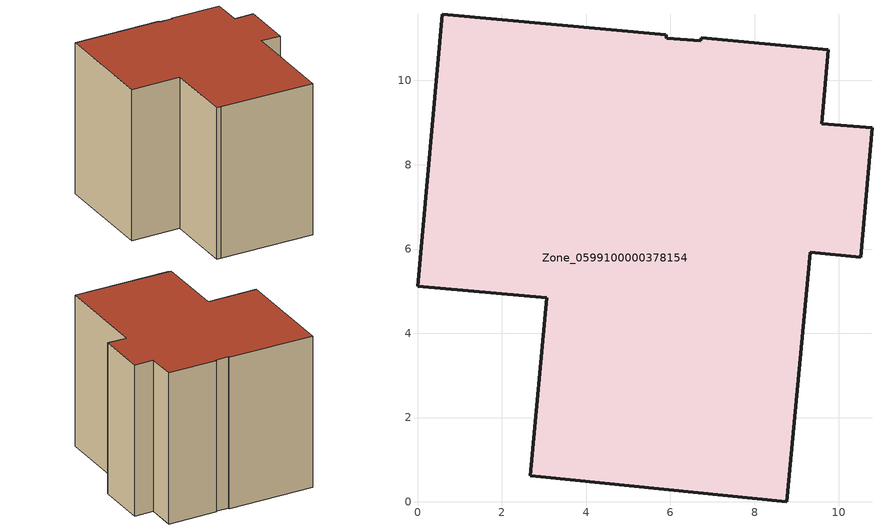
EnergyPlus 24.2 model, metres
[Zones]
Zone_0599100000378154
 floor ground (C_G): 9.32,5.92 8.77,0 2.93,0.59 2.68,0.61 3.07,4.84 0,5.11 0.59,11.57 5.89,11.09 5.91,11.01 6.73,10.94 6.73,11.01 9.75,10.73 9.59,8.97 10.79,8.88 10.52,5.8 z0
 wall outside (C_F): 8.77,0 9.32,5.92 10.52,5.8 10.79,8.88 9.59,8.97 9.75,10.73 6.73,11.01 6.73,10.94 5.91,11.01 5.89,11.09 0.59,11.57 0,5.11 3.07,4.84 2.68,0.61 2.93,0.59 8.77,0 z0:9.51
 roof outside (C_R): 2.68,0.61 2.93,0.59 8.77,0 9.32,5.92 10.52,5.8 10.79,8.88 9.59,8.97 9.75,10.73 6.73,11.01 6.73,10.94 5.91,11.01 5.89,11.09 0.59,11.57 0,5.11 3.07,4.84 z9.51
[BUILDING]
Pand.0599100000378154: North Axis=0; Terrain=City; Loads Convergence Tolerance Value=0.04; Temperature Convergence Tolerance Value=0.4; Solar Distribution=FullExterior; Maximum Number of Warmup Days=25; Minimum Number of Warmup Days=1
[Site:Location]
Rotterdam.The.Hague.AP_ZH_NLD Design_Conditions: Latitude=51.96; Longitude=4.45; Time Zone=1; Elevation=-4.5
[SITE:GROUNDTEMPERATURE:BUILDINGSURFACE]
18, 18, 18, 18, 18, 18, 18, 18, 18, 18, 18, 18
[MATERIAL] Thermal Absorptance=0.9; Solar Absorptance=0.7; Visible Absorptance=0.7
Name | Roughness | Thickness | Conductivity | Density | Specific Heat
G.TC.1992-2005 | MediumSmooth | 0.15 | 0.06 | 540 | 1210
F.TC.1992-2005 | Rough | 0.3 | 0.12 | 1920 | 840
R.TC.1992-2005 | MediumRough | 0.2 | 0.08 | 1500 | 1000
[CONSTRUCTION]
C_G: G.TC.1992-2005
C_F: F.TC.1992-2005
C_R: R.TC.1992-2005
[ZONE]
Zone_0599100000378154: Type=1; Multiplier=1; Ceiling Height=Autocalculate; Volume=Autocalculate; Floor Area=autocalculate; Part of Total Floor Area=Yes
[ZONEINFILTRATION:DESIGNFLOWRATE]
Infil_Zone_0599100000378154: Zone or ZoneList or Space or SpaceList=Zone_0599100000378154; Schedule=AlwaysOn; Design Flow Rate Calculation Method=Flow/Area; Flow Rate per Floor Area=0.0015; Constant Term Coefficient=1; Temperature Term Coefficient=0; Velocity Term Coefficient=0; Velocity Squared Term Coefficient=0
[HVACTEMPLATE:ZONE:IDEALLOADSAIRSYSTEM]
Zone_0599100000378154: Maximum Heating Supply Air Temperature=50; Minimum Cooling Supply Air Temperature=13; Maximum Heating Supply Air Humidity Ratio=0.0156; Minimum Cooling Supply Air Humidity Ratio=0.0077; Heating Limit=NoLimit; Cooling Limit=NoLimit; Dehumidification Control Type=ConstantSensibleHeatRatio; Cooling Sensible Heat Ratio=0.7; Dehumidification Setpoint=60; Humidification Control Type=None; Humidification Setpoint=30; Outdoor Air Method=None; Outdoor Air Flow Rate per Person=0.00944; Outdoor Air Flow Rate per Zone Floor Area=0; Outdoor Air Flow Rate per Zone=0; Demand Controlled Ventilation Type=None; Outdoor Air Economizer Type=NoEconomizer; Heat Recovery Type=None; Sensible Heat Recovery Effectiveness=0.7; Latent Heat Recovery Effectiveness=0.65
[ZONECONTROL:THERMOSTAT]
ThermostatControl_Zone_0599100000378154: Zone or ZoneList=Zone_0599100000378154; Control Type Schedule=DualSetpointControlType; Control 1=Thermostat_Zone_0599100000378154; Temperature Difference Between Cutout And Setpoint=0
[THERMOSTATSETPOINT:DUALSETPOINT]
Thermostat_Zone_0599100000378154: Heating Setpoint Temperature Schedule=HeatingSetpoint_Zone_0599100000378154; Cooling Setpoint Temperature Schedule=CoolingSetpoint_Zone_0599100000378154
[SCHEDULE:COMPACT]
HeatingSetpoint_Zone_0599100000378154: Through: 12/31, For: AllDays, Until: 24:00, 21
CoolingSetpoint_Zone_0599100000378154: Through: 12/31, For: AllDays, Until: 24:00, 24
DualSetpointControlType: Through: 12/31, For: AllDays, Until: 24:00, 4
AlwaysOn: Through: 12/31, For: AllDays, Until: 24:00, 1
